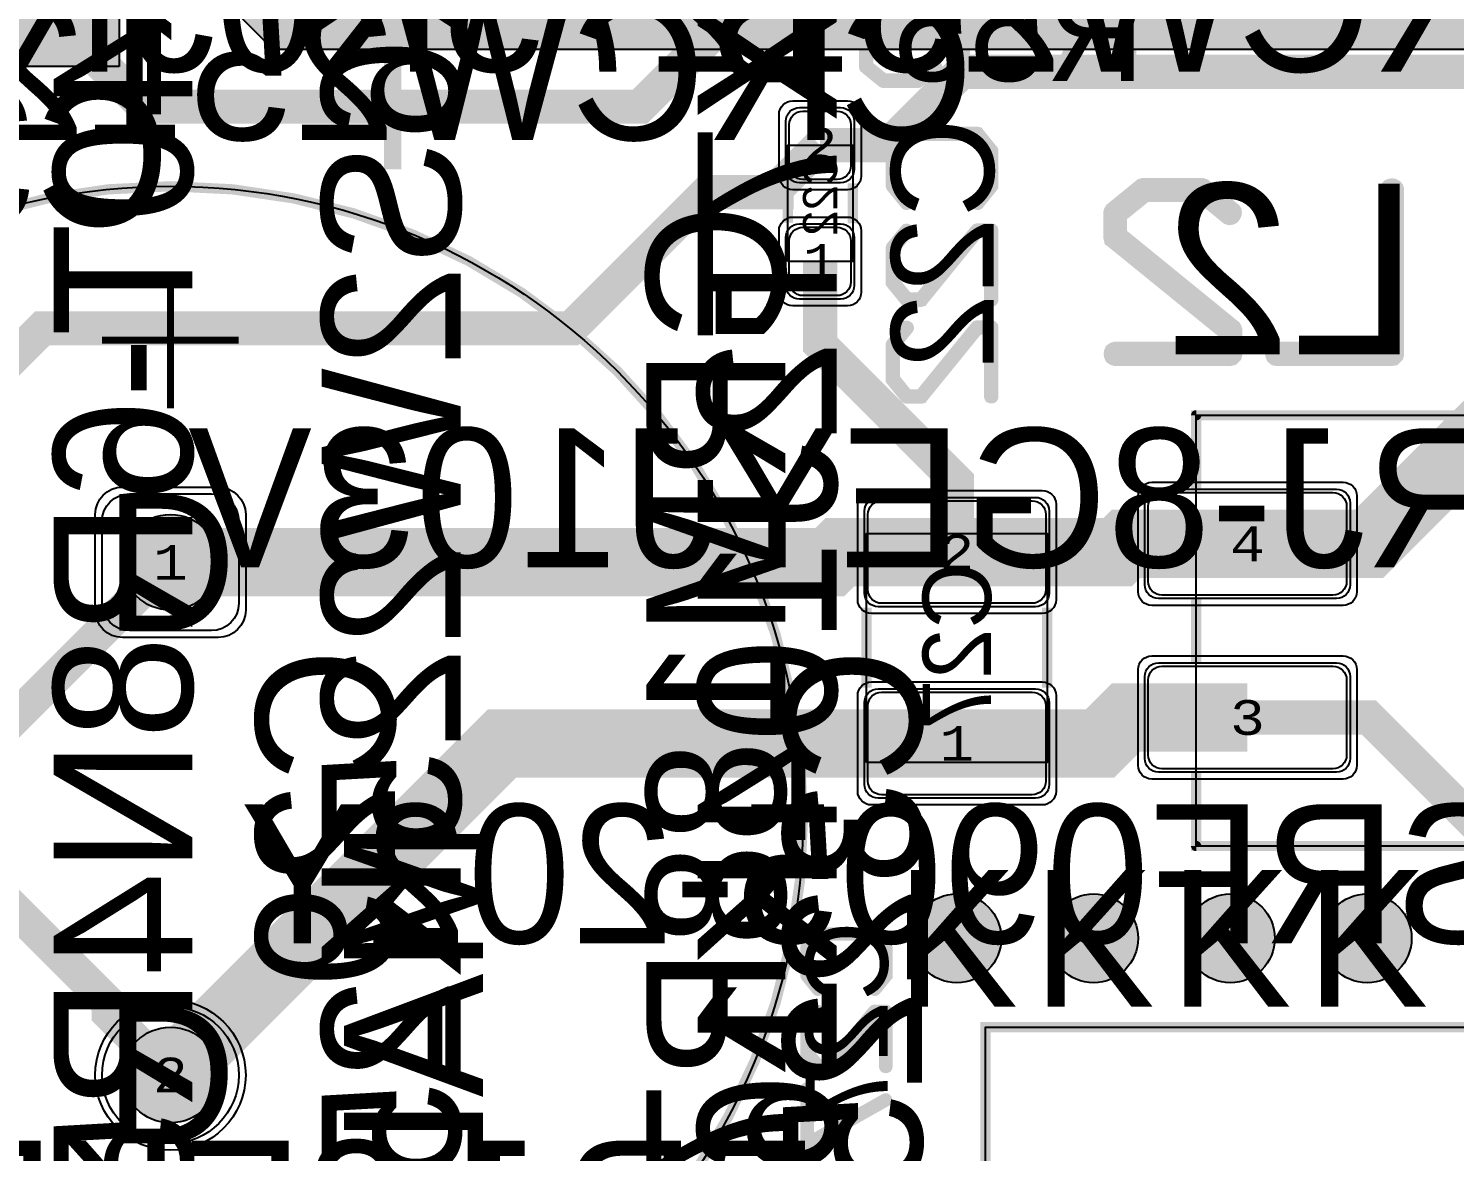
# Model space of a CAD drawing. Extents: x -2 to 260, y -54 to 137.
# Drawn here: x 213.67 to 234.53, y 52.88 to 69.31 of the extents above; entities that cross this region are included whole.
import ezdxf
from ezdxf.enums import TextEntityAlignment as Align

# ---------------------------------------------------------------- set-up
doc = ezdxf.new("R2010")
doc.units = 0
doc.header["$MEASUREMENT"] = 0
for name, color, linetype in [('ASSEMBLY_OUTLINES_BTM', 191, 'CONTINUOUS'), ('ASSEMBLY_PART_NUMBERS_BTM', 191, 'CONTINUOUS'), ('ASSEMBLY_REF_DES_BTM', 191, 'CONTINUOUS'), ('DRILL_DRAWING', 21, 'CONTINUOUS'), ('GENERATED_SILKSCREEN_BTM', 255, 'CONTINUOUS'), ('MOUNTING_HOLES_LAYER_BOT17', 42, 'CONTINUOUS'), ('MOUNTING_HOLES_LAYER_TOP', 42, 'CONTINUOUS'), ('PART_HOLES_LAYER_BOTTOM', 30, 'CONTINUOUS'), ('PART_HOLES_LAYER_TOP', 30, 'CONTINUOUS'), ('PART_PADS_LAYER_BOTTOM', 230, 'CONTINUOUS'), ('PART_PADS_LAYER_TOP', 150, 'CONTINUOUS'), ('PART_PADS_SMD_BTM', 230, 'CONTINUOUS'), ('PIN_NUMBERS_BTM', 8, 'CONTINUOUS'), ('PIN_NUMBERS_TOP', 8, 'CONTINUOUS'), ('PLACEMENT_OUTLINES_BTM', 222, 'CONTINUOUS'), ('PLANE_DATA_LAYER_BOTTOM', 230, 'CONTINUOUS'), ('PLANE_DATA_LAYER_TOP', 150, 'CONTINUOUS'), ('PLANE_SHAPES_LAYER_BOTTOM', 230, 'CONTINUOUS'), ('PLANE_SHAPES_LAYER_TOP', 150, 'CONTINUOUS'), ('SILKSCREEN_OUTLINES_BTM', 211, 'CONTINUOUS'), ('SILKSCREEN_REF_DES_BTM', 211, 'CONTINUOUS'), ('SOLDERMASK_PADS_BTM', 102, 'CONTINUOUS'), ('SOLDERMASK_PADS_TOP', 102, 'CONTINUOUS'), ('SOLDERPASTE_PADS_BTM', 254, 'CONTINUOUS'), ('TRACES_LAYER_BOTTOM', 230, 'CONTINUOUS'), ('TRACES_LAYER_TOP', 150, 'CONTINUOUS')]:
    doc.layers.add(name, color=color, linetype=linetype)
doc.styles.add('COURIER_NEW', font='COUR.TTF')
doc.styles.add('VERIBEST_GERBER_0', font='txt')

msp = doc.modelspace()

# ---------------------------------------------------------------- hatches: boundary and pattern name
at = {"layer": 'MOUNTING_HOLES_LAYER_BOT17'}
h = msp.add_hatch(color=256, dxfattribs=at)
edge = h.paths.add_edge_path()
edge.add_arc((227.25, 56), 0.65, 0, 360)
h = msp.add_hatch(color=256, dxfattribs=at)
edge = h.paths.add_edge_path()
edge.add_arc((229.25, 56), 0.65, 0, 360)
h = msp.add_hatch(color=256, dxfattribs=at)
edge = h.paths.add_edge_path()
edge.add_arc((231.25, 56), 0.65, 0, 360)
h = msp.add_hatch(color=256, dxfattribs=at)
edge = h.paths.add_edge_path()
edge.add_arc((233.25, 56), 0.65, 0, 360)
at = {"layer": 'MOUNTING_HOLES_LAYER_TOP'}
h = msp.add_hatch(color=256, dxfattribs=at)
edge = h.paths.add_edge_path()
edge.add_arc((227.25, 56), 0.65, 0, 360)
h = msp.add_hatch(color=256, dxfattribs=at)
edge = h.paths.add_edge_path()
edge.add_arc((229.25, 56), 0.65, 0, 360)
h = msp.add_hatch(color=256, dxfattribs=at)
edge = h.paths.add_edge_path()
edge.add_arc((231.25, 56), 0.65, 0, 360)
h = msp.add_hatch(color=256, dxfattribs=at)
edge = h.paths.add_edge_path()
edge.add_arc((233.25, 56), 0.65, 0, 360)
at = {"layer": 'PART_HOLES_LAYER_BOTTOM'}
h = msp.add_hatch(color=256, dxfattribs=at)
edge = h.paths.add_edge_path()
edge.add_arc((215.75, 61.5), 0.7, 0, 360)
h = msp.add_hatch(color=256, dxfattribs=at)
edge = h.paths.add_edge_path()
edge.add_arc((215.75, 54), 0.7, 0, 360)
at = {"layer": 'PART_HOLES_LAYER_TOP'}
h = msp.add_hatch(color=256, dxfattribs=at)
edge = h.paths.add_edge_path()
edge.add_arc((215.75, 61.5), 0.7, 0, 360)
h = msp.add_hatch(color=256, dxfattribs=at)
edge = h.paths.add_edge_path()
edge.add_arc((215.75, 54), 0.7, 0, 360)
at = {"layer": 'PLANE_DATA_LAYER_BOTTOM'}
h = msp.add_hatch(color=256, dxfattribs=at)
h.paths.add_polyline_path([(215, 72.9262, -0.414213562), (214.9238, 72.85), (213.75, 72.85, 0.414213562), (213.05, 72.15), (213.05, 69.85, 0.414213562), (213.75, 69.15), (214.9238, 69.15, -0.414213562), (215, 69.0738), (215, 68.8262, -0.414213562), (214.9238, 68.75), (199.5762, 68.75, -0.414213562), (199.5, 68.8262), (199.5, 76.749996), (199.499997, 76.750001), (197.750002, 78.499998, 0.207684346), (197.749996, 78.5), (192.000004, 78.5, 0.207684346), (191.999998, 78.499998), (190.250002, 76.750002), (190.25, 76.749996), (190.25, 69.8262, -0.414213562), (190.1738, 69.75), (171.4262, 69.75, -0.414213562), (171.35, 69.8262), (171.35, 71, 0.414213562), (170.65, 71.7), (168.35, 71.7, 0.414213562), (167.65, 71), (167.65, 69.8262, -0.414213562), (167.5738, 69.75), (162.1762, 69.75, -0.414213562), (162.1, 69.8262), (162.1, 71, 0.414213562), (161.4, 71.7), (159.1, 71.7, 0.414213562), (158.4, 71), (158.4, 69.8262, -0.414213562), (158.3238, 69.75), (133.9262, 69.75, -0.414213562), (133.85, 69.8262), (133.85, 70.75, 0.414213562), (133.15, 71.45), (130.85, 71.45, 0.414213562), (130.15, 70.75), (130.15, 69.8262, -0.414213562), (130.0738, 69.75), (123.4262, 69.75, -0.414213562), (123.35, 69.8262), (123.35, 70.75, 0.414213562), (122.65, 71.45), (120.35, 71.45, 0.414213562), (119.65, 70.75), (119.65, 69.549999, 0.035735183), (119.657133, 69.450323, -0.035737133), (119.65791, 69.439472), (119.65791, 69.439471, -0.198909956), (119.635592, 69.38559), (98.750002, 48.500002), (98.75, 48.499996), (98.750002, 29.281565), (98.750002, 29.281564, -0.198909956), (98.727684, 29.227683), (93.000002, 23.500002), (93, 23.499996), (93, 12.5762, -0.414213562), (92.9238, 12.5), (89.5762, 12.5, -0.414213562), (89.5, 12.5762), (89.5, 23.499996), (89.499997, 23.500001), (83.77232, 29.227678, -0.198909956), (83.750002, 29.281559), (83.750002, 29.28156), (83.75, 46.499996), (83.749997, 46.500001), (60.500002, 69.749998, 0.207684346), (60.499996, 69.75), (57.4262, 69.75, -0.414213562), (57.35, 69.8262), (57.35, 70.75, 0.414213562), (56.65, 71.45), (54.35, 71.45, 0.414213562), (53.65, 70.75), (53.65, 69.826201, -0.414213562), (53.5738, 69.750001), (48.4262, 69.750001, -0.414213562), (48.35, 69.826201), (48.35, 70.75, 0.414213562), (47.65, 71.45), (45.35, 71.45, 0.414213562), (44.65, 70.75), (44.65, 69.826202, -0.414213562), (44.5738, 69.750002), (43.53156, 69.750002, -0.198913366), (43.477678, 69.77232), (43.02232, 70.227678, -0.198909956), (43.000002, 70.281559), (43.000002, 91.218441, -0.198909956), (43.02232, 91.272322), (43.727678, 91.97768, -0.198913366), (43.78156, 91.999998), (44.3238, 91.999998, -0.414213562), (44.4, 91.923798), (44.4, 90.75, 0.414213562), (45.1, 90.05), (47.4, 90.05, 0.414213562), (48.1, 90.75), (48.1, 91.923798, -0.414213562), (48.1762, 91.999998), (53.5738, 91.999998, -0.414213562), (53.65, 91.923798), (53.65, 90.75, 0.414213562), (54.35, 90.05), (56.65, 90.05, 0.414213562), (57.35, 90.75), (57.35, 91.923798, -0.414213562), (57.4262, 91.999998), (64.797837, 91.999998), (81, 91.999999), (81.5738, 91.999999, -0.414213562), (81.65, 91.923799), (81.65, 91, 0.414213562), (82.35, 90.3), (84.65, 90.3, 0.414213562), (85.35, 91), (85.35, 91.923799, -0.414213562), (85.4262, 91.999999), (92.0738, 91.999999, -0.414213562), (92.15, 91.923799), (92.15, 91, 0.414213562), (92.85, 90.3), (95.15, 90.3, 0.414213562), (95.85, 91), (95.85, 91.923799, -0.414213562), (95.9262, 91.999999), (119.5738, 91.999999, -0.414213562), (119.65, 91.923799), (119.65, 91, 0.414213562), (120.35, 90.3), (122.65, 90.3, 0.414213562), (123.35, 91), (123.35, 91.923799, -0.414213562), (123.4262, 91.999999), (130.0738, 91.999999, -0.414213562), (130.15, 91.923799), (130.15, 91, 0.414213562), (130.85, 90.3), (133.15, 90.3, 0.414213562), (133.85, 91), (133.85, 91.923799, -0.414213562), (133.9262, 91.999999), (140.797837, 91.999999), (158.3238, 92, -0.414213562), (158.4, 91.9238), (158.4, 91, 0.414213562), (159.1, 90.3), (161.4, 90.3, 0.414213562), (162.1, 91), (162.1, 91.9238, -0.414213562), (162.1762, 92), (167.8238, 92, -0.414213562), (167.9, 91.9238), (167.9, 91, 0.414213562), (168.6, 90.3), (170.9, 90.3, 0.414213562), (171.6, 91), (171.6, 91.9238, -0.414213562), (171.6762, 92), (190.249996, 92, 0.207684346), (190.250002, 92.000002), (193.227679, 94.977682, -0.198913366), (193.281561, 95), (198.71844, 94.999998, -0.198913366), (198.772322, 94.97768), (201.22768, 92.522322, -0.198909956), (201.249998, 92.468441), (201.249998, 92.46844), (201.25, 87.000004), (201.250003, 86.999999), (209, 79.25), (209.749998, 78.500002, 0.207684346), (209.750004, 78.5), (214.21844, 78.499998, -0.198913366), (214.272322, 78.47768), (214.977682, 77.77232, -0.198909956), (215, 77.718439)], flags=0)
h.paths.add_polyline_path([(64.797837, 81, -1), (75.202163, 81, -1)], flags=0)
h.paths.add_polyline_path([(89.98, 14.19, -1), (92.68, 14.19, -1)], flags=0)
h.paths.add_polyline_path([(89.98, 18, -1), (92.68, 18, -1)], flags=0)
h.paths.add_polyline_path([(89.98, 21.81, -1), (92.68, 21.81, -1)], flags=0)
h.paths.add_polyline_path([(96.999998, 65.249998), (97, 65.250004), (97, 68.249996), (96.999997, 68.250001), (95.622318, 69.62768, -0.198909956), (95.6, 69.681561), (95.6, 70.75, 0.414213562), (94.9, 71.45), (92.6, 71.45, 0.414213562), (91.9, 70.75), (91.9, 69.8262, -0.414213562), (91.8238, 69.75), (86.1762, 69.75, -0.414213562), (86.1, 69.8262), (86.1, 70.75, 0.414213562), (85.4, 71.45), (83.1, 71.45, 0.414213562), (82.4, 70.75), (82.4, 69.8262, -0.414213562), (82.3238, 69.75), (81.000008, 69.75, 0.414213562), (81, 69.749992), (81, 69.250008, 0.414213562), (81.000008, 69.25), (82.316036, 69.249998, -0.414213562), (82.392236, 69.173798), (82.392236, 69.173797, -0.198909956), (82.369918, 69.119916), (81.000002, 67.750002), (81, 67.749996), (81, 65.250004), (81.000003, 65.249999), (82.499998, 63.750002, 0.207684346), (82.500004, 63.75), (85.4238, 63.75, -0.414213562), (85.5, 63.6738), (85.5, 53.500008, 0.414213562), (85.500008, 53.5), (92.749992, 53.5, 0.414213562), (92.75, 53.500008), (92.75, 63.6738, -0.414213562), (92.8262, 63.75), (95.499996, 63.75, 0.207684346), (95.500002, 63.750002)], flags=0)
h.paths.add_polyline_path([(102.797837, 81, -1), (113.202163, 81, -1)], flags=0)
h.paths.add_polyline_path([(140.797837, 81, -1), (151.202163, 81, -1)], flags=0)
h.paths.add_polyline_path([(173.797837, 81, -1), (184.202163, 81, -1)], flags=0)
h.paths.add_polyline_path([(209, 71, -1), (212.5, 71, -1)], flags=0)
h.paths.add_polyline_path([(213.1, 73.15, 0.414213562), (213.8, 73.85), (213.8, 75.15, 0.414213562), (213.1, 75.85), (209.9, 75.85, 0.414213562), (209.2, 75.15), (209.2, 73.85, 0.414213562), (209.9, 73.15)], flags=0)
at = {"layer": 'PLANE_DATA_LAYER_TOP'}
h = msp.add_hatch(color=256, dxfattribs=at)
h.paths.add_polyline_path([(256.75, 69.0762, -0.414213562), (256.6738, 69), (217.28156, 69.000002, -0.198913366), (217.227678, 69.02232), (212.250002, 73.999998, 0.207684346), (212.249996, 74), (207.000004, 74, 0.207684346), (206.999998, 73.999998), (203.022321, 70.022318, -0.198913366), (202.968439, 70), (194.250004, 70, 0.207684346), (194.249998, 69.999998), (191.000002, 66.750002), (191, 66.749996), (190.999998, 50.03156), (190.999998, 50.031559, -0.198909956), (190.97768, 49.977678), (189.272322, 48.27232, -0.198913366), (189.21844, 48.250002), (151.316201, 48.25, -0.396375402), (151.240144, 48.321533, 0.969816636), (140.75, 48), (140.75, 47.999999, 0.169411863), (141.889093, 44.734583, -0.169411131), (141.905626, 44.687188), (141.905626, 44.687187, -0.198909956), (141.883308, 44.633306), (141.272322, 44.02232, -0.198913366), (141.21844, 44.000002), (111.601695, 44, -0.683758196), (111.550167, 44.132336, 0.210053478), (113.25, 47.999999), (113.25, 48, 1.564143144), (104.59963, 44.000002), (104.599633, 44, -0.307107077), (104.647644, 43.929206), (104.647644, 43.929205, -0.198909956), (104.625326, 43.875324), (98.000002, 37.250002), (98, 37.249996), (98, 12.5762, -0.414213562), (97.9238, 12.5), (94.8262, 12.5, -0.414213562), (94.75, 12.5762), (94.75, 30.249996), (94.749997, 30.250001), (85.000002, 39.999998, 0.207684346), (84.999996, 40), (40.825655, 40, -0.410029908), (40.749463, 40.07511, 0.545155528), (33.263933, 44.75, 0.208175495), (30.499999, 41.600779, 0.074019), (30.250537, 40.07511, -0.410029908), (30.174345, 40), (27.53156, 40.000002, -0.198913366), (27.477678, 40.02232), (22.77232, 44.727678, -0.198909956), (22.750002, 44.781559), (22.750002, 100.46844, -0.198909956), (22.77232, 100.522321), (29.477679, 107.227682, -0.198913366), (29.531561, 107.25), (31.75, 107.25), (46.25, 107.249998), (50.8488, 107.249998, -0.414213562), (50.925, 107.173798), (50.925, 107.170941, -0.393991976), (50.854094, 107.094925, 28.750872735), (51.145906, 107.094925, -0.393991976), (51.075, 107.170941), (51.075, 107.173798, -0.414213562), (51.1512, 107.249998), (52.71844, 107.249998, -0.198913366), (52.772322, 107.22768), (59.499998, 100.500002, 0.207684346), (59.500004, 100.5), (80.499996, 100.5, 0.207684346), (80.500002, 100.500002), (84.5, 104.500001), (86.9, 106.900002), (87.477678, 107.47768, -0.198913366), (87.53156, 107.499998), (91.71844, 107.499998, -0.198913366), (91.772322, 107.47768), (95.06, 104.190001), (98.749998, 100.500002, 0.207684346), (98.750004, 100.5), (117.999996, 100.5, 0.207684346), (118.000002, 100.500002), (122.5, 105.000001), (124.9, 107.400002), (124.977678, 107.47768, -0.198913366), (125.03156, 107.499998), (129.71844, 107.499998, -0.198913366), (129.772322, 107.47768), (136.749998, 100.500002, 0.207684346), (136.750004, 100.5), (156.749996, 100.5, 0.207684346), (156.750002, 100.500002), (160.5, 104.250001), (160.75, 104.500001), (162.9, 106.650002), (163.727678, 107.47768, -0.198913366), (163.78156, 107.499998), (172.96844, 107.499998, -0.198913366), (173.022322, 107.47768), (173.75, 106.750002), (184.5, 96.000001), (193.5, 87), (193.749998, 86.750002, 0.207684346), (193.750004, 86.75), (209.999996, 86.75, 0.207684346), (210.000002, 86.750002), (211.999998, 88.749998), (212, 88.750004), (212.000002, 97.46844), (212.000002, 97.468441, -0.198909956), (212.02232, 97.522322), (212.477678, 97.97768, -0.198913366), (212.53156, 97.999998), (214.96844, 97.999998, -0.198913366), (215.022322, 97.97768), (215.47768, 97.522322, -0.198909956), (215.499998, 97.468441), (215.499998, 97.46844), (215.5, 88.750004), (215.500003, 88.749999), (217.499998, 86.750002, 0.207684346), (217.500004, 86.75), (231.999996, 86.75, 0.207684346), (232.000002, 86.750002), (244.977678, 99.72768, -0.198913366), (245.03156, 99.749998), (250.71844, 99.749998, -0.198913366), (250.772322, 99.72768), (251.22768, 99.272322, -0.198909956), (251.249998, 99.218441), (251.249998, 94.531559, -0.198909956), (251.22768, 94.477678), (250.772322, 94.02232, -0.198913366), (250.71844, 94.000002), (248.500004, 94, 0.207684346), (248.499998, 93.999998), (243.750002, 89.250002), (243.75, 89.249996), (243.75, 82.500004), (243.750003, 82.499999), (245.1, 81.150001), (247.499998, 78.750002, 0.207684346), (247.500004, 78.75), (256.6738, 78.75, -0.414213562), (256.75, 78.6738)], flags=0)
h.paths.add_polyline_path([(31.75, 81, -1), (42.25, 81, -1)], flags=0)
h.paths.add_polyline_path([(48.9, 57, -1), (53.1, 57, -1)], flags=0)
h.paths.add_polyline_path([(46.5, 95, -1), (55.5, 95, -1)], flags=0)
h.paths.add_polyline_path([(46.25, 67, -1), (55.75, 67, -1)], flags=0)
h.paths.add_polyline_path([(64.75, 81, -1), (75.25, 81, -1)], flags=0)
h.paths.add_polyline_path([(64.511376, 48, -1), (75.488624, 48, -1)], flags=0)
h.paths.add_polyline_path([(86.9, 57, -1), (91.1, 57, -1)], flags=0)
h.paths.add_polyline_path([(86.9, 105, -1), (91.1, 105, -1)], flags=0)
h.paths.add_polyline_path([(84.5, 67, -1), (93.5, 67, -1)], flags=0)
h.paths.add_polyline_path([(84.5, 95, -1), (93.5, 95, -1)], flags=0)
h.paths.add_polyline_path([(95.06, 14.19, -1), (97.76, 14.19, -1)], flags=0)
h.paths.add_polyline_path([(95.06, 18, -1), (97.76, 18, -1)], flags=0)
h.paths.add_polyline_path([(95.06, 21.81, -1), (97.76, 21.81, -1)], flags=0)
h.paths.add_polyline_path([(102.75, 81, -1), (113.25, 81, -1)], flags=0)
h.paths.add_polyline_path([(124.9, 57, -1), (129.1, 57, -1)], flags=0)
h.paths.add_polyline_path([(124.9, 105, -1), (129.1, 105, -1)], flags=0)
h.paths.add_polyline_path([(122.5, 67, -1), (131.5, 67, -1)], flags=0)
h.paths.add_polyline_path([(122.5, 95, -1), (131.5, 95, -1)], flags=0)
h.paths.add_polyline_path([(140.75, 81, -1), (151.25, 81, -1)], flags=0)
h.paths.add_polyline_path([(162.9, 57, -1), (167.1, 57, -1)], flags=0)
h.paths.add_polyline_path([(162.9, 105, -1), (167.1, 105, -1)], flags=0)
h.paths.add_polyline_path([(160.75, 95, -1), (169.25, 95, -1)], flags=0)
h.paths.add_polyline_path([(160.5, 67, -1), (169.5, 67, -1)], flags=0)
h.paths.add_polyline_path([(173.75, 81, -1), (184.25, 81, -1)], flags=0)
h.paths.add_polyline_path([(188.6, 48.8, 0.414213562), (189.5, 49.7), (189.5, 52.3, 0.414213562), (188.6, 53.2), (185.4, 53.2, 0.414213562), (184.5, 52.3), (184.5, 49.7, 0.414213562), (185.4, 48.8)], flags=0)
h.paths.add_polyline_path([(188.6, 56.3, 0.414213562), (189.5, 57.2), (189.5, 59.8, 0.414213562), (188.6, 60.7), (185.4, 60.7, 0.414213562), (184.5, 59.8), (184.5, 57.2, 0.414213562), (185.4, 56.3)], flags=0)
h.paths.add_polyline_path([(188.6, 63.55, 0.414213562), (189.5, 64.45), (189.5, 67.05, 0.414213562), (188.6, 67.95), (185.4, 67.95, 0.414213562), (184.5, 67.05), (184.5, 64.45, 0.414213562), (185.4, 63.55)], flags=0)
h.paths.add_polyline_path([(195.913742, 73.56043, 0.233034355), (196.5, 74.749999), (196.5, 74.75, 1), (193.5, 74.75), (193.5, 74.749999, 0.233034355), (194.086258, 73.56043, -0.492832038), (194.086258, 73.43957, 0.233034355), (193.5, 72.250001), (193.5, 72.25, 1), (196.5, 72.25), (196.5, 72.250001, 0.233034355), (195.913742, 73.43957, -0.492832038)], flags=0)
h.paths.add_polyline_path([(212.2, 90.25, -1), (215.2, 90.25, -1)], flags=0)
h.paths.add_polyline_path([(212.2, 95.75, -1), (215.2, 95.75, -1)], flags=0)
h.paths.add_polyline_path([(218.75, 71, -1), (222.25, 71, -1)], flags=0)
h.paths.add_polyline_path([(246.6, 97.575, -1), (250.4, 97.575, -1)], flags=0)
h.paths.add_polyline_path([(247.75, 76.95, -1), (250.75, 76.95, -1)], flags=0)
h.paths.add_polyline_path([(249.312143, 71.584474, 3.137153567), (249.312143, 72.915526, -0.516570245), (249.187857, 72.915526, 0.516575837), (247.312143, 72.915526, -0.516570245), (247.187857, 72.915526, 3.137153567), (247.187857, 71.584474, -0.516570245), (247.312143, 71.584474, 0.516575837), (249.187857, 71.584474, -0.516570245)], flags=0)
h.paths.add_polyline_path([(253.25, 76.95, -1), (256.25, 76.95, -1)], flags=0)
at = {"layer": 'PLANE_SHAPES_LAYER_BOTTOM'}
msp.add_hatch(color=256, dxfattribs=at).paths.add_polyline_path([(215, 68.75), (199.5, 68.75), (199.5, 78.5), (214.25, 78.5), (215, 77.75)], flags=0)
at = {"layer": 'PLANE_SHAPES_LAYER_TOP'}
msp.add_hatch(color=256, dxfattribs=at).paths.add_polyline_path([(256.75, 69), (217.25, 69), (215, 71.25), (215, 74), (256.75, 74)], flags=0)

# ---------------------------------------------------------------- linework, layer by layer
at = {"layer": 'ASSEMBLY_OUTLINES_BTM'}
for points in [[(224.78, 65.9), (224.78, 67.6), (225.73, 67.6), (225.73, 65.9)], [(230.75, 57.35), (230.75, 63.65), (240.25, 63.65), (240.25, 57.35)], [(225.93, 58.57), (225.93, 61.92), (228.57, 61.92), (228.57, 58.57)], [(227.67, 3.7), (227.67, 54.7), (236.97, 54.7), (236.97, 3.7)]]:
    msp.add_lwpolyline(points, close=True, dxfattribs=at)
at = {"layer": 'ASSEMBLY_OUTLINES_BTM', "const_width": 0.1}
for points in [[(215.75, 63.75), (215.75, 65.75)], [(214.75, 64.75), (216.75, 64.75)]]:
    msp.add_lwpolyline(points, dxfattribs=at)
at = {"layer": 'ASSEMBLY_OUTLINES_BTM'}
msp.add_circle((215.75, 57.75), 9.25, dxfattribs=at)
at = {"layer": 'GENERATED_SILKSCREEN_BTM'}
for points, const_width in [([(226.96475, 69.9845), (226.96475, 69.263), (226.96325, 69.2525), (226.95875, 69.245), (226.95275, 69.2405), (226.94225, 69.2375), (226.93625, 69.2345), (226.92875, 69.233), (226.92125, 69.2345), (226.91525, 69.239), (226.67075, 69.4385)], 0.15), ([(226.69775, 69.4925), (226.90175, 69.3275), (226.90175, 69.953)], 0.15), ([(228.38225, 69.9845), (228.38225, 69.263), (228.38075, 69.2525), (228.37625, 69.245), (228.37025, 69.2405), (228.35975, 69.2375), (228.35375, 69.2345), (228.34625, 69.233), (228.33875, 69.2345), (228.33275, 69.239), (228.08825, 69.4385)], 0.15), ([(228.11525, 69.4925), (228.31925, 69.3275), (228.31925, 69.953)], 0.15), ([(229.79975, 69.9845), (229.79975, 68.5445), (229.79675, 68.5325), (229.78925, 68.525), (229.78025, 68.5205), (229.76975, 68.519), (229.75775, 68.5205), (229.74725, 68.525), (229.73975, 68.5325), (229.73675, 68.5445), (229.73675, 69.2345), (229.03175, 69.2345), (228.78575, 68.5355), (228.77975, 68.525), (228.76925, 68.519), (228.75875, 68.5175), (228.74825, 68.5205), (228.73925, 68.525), (228.73175, 68.5325), (228.72875, 68.543), (228.73025, 68.555), (228.97625, 69.254), (228.73625, 69.4445)], 0.15), ([(229.73675, 69.953), (229.01975, 69.953), (228.78575, 69.764), (228.78575, 69.485), (229.01975, 69.2945), (229.73675, 69.2945), (229.73675, 69.953)], 0.15), ([(226.18625, 69.4385), (225.95225, 69.248), (225.95225, 68.765), (226.18625, 68.5775), (226.67075, 68.5775), (226.91525, 68.7755), (226.92575, 68.78), (226.93475, 68.78), (226.94525, 68.774), (226.95275, 68.7665), (226.95875, 68.756), (226.96175, 68.7455), (226.96025, 68.7395), (226.95875, 68.735), (226.95575, 68.7305), (226.95125, 68.7275), (226.69775, 68.5205), (226.69325, 68.5175), (226.68725, 68.5175), (226.68125, 68.5145), (226.17575, 68.5145), (226.17275, 68.5145), (226.16975, 68.516), (226.16825, 68.516), (226.16525, 68.5175), (226.16225, 68.5175), (226.15625, 68.5205), (225.90275, 68.7275), (225.89825, 68.732), (225.89675, 68.735), (225.89375, 68.744), (225.89225, 68.75), (225.89225, 69.263), (225.89375, 69.269), (225.89675, 69.278), (225.89675, 69.281), (225.89975, 69.2825), (225.90125, 69.2855), (225.90275, 69.2885), (226.15625, 69.4925)], 0.15), ([(227.60375, 69.4385), (227.36975, 69.248), (227.36975, 68.765), (227.60375, 68.5775), (228.08825, 68.5775), (228.33275, 68.7755), (228.34325, 68.78), (228.35225, 68.78), (228.36275, 68.774), (228.37025, 68.7665), (228.37625, 68.756), (228.37925, 68.7455), (228.37775, 68.7395), (228.37625, 68.735), (228.37325, 68.7305), (228.36875, 68.7275), (228.11525, 68.5205), (228.11075, 68.5175), (228.10475, 68.5175), (228.09875, 68.5145), (227.59325, 68.5145), (227.59025, 68.5145), (227.58725, 68.516), (227.58575, 68.516), (227.58275, 68.5175), (227.57975, 68.5175), (227.57375, 68.5205), (227.32025, 68.7275), (227.31575, 68.732), (227.31425, 68.735), (227.31125, 68.744), (227.30975, 68.75), (227.30975, 69.263), (227.31125, 69.269), (227.31425, 69.278), (227.31425, 69.281), (227.31725, 69.2825), (227.31875, 69.2855), (227.32025, 69.2885), (227.57375, 69.4925)], 0.15), ([(219, 67.25), (219, 69.25)], 0.25), ([(218, 68.25), (220, 68.25)], 0.25), ([(227.778, 67.53125), (227.5725, 67.78325), (227.568, 67.79075), (227.562, 67.79225), (227.556, 67.79525), (227.5485, 67.79675), (226.5195, 67.79675), (226.512, 67.79525), (226.506, 67.79225), (226.503, 67.78925), (226.5, 67.78775), (226.4955, 67.78325), (226.29, 67.53125), (226.2885, 67.52675), (226.287, 67.52225), (226.2855, 67.52075), (226.284, 67.51475), (226.284, 67.00925), (226.2855, 67.00175), (226.287, 66.99875), (226.2885, 66.99425), (226.29, 66.98975), (226.4955, 66.73625), (226.503, 66.73025), (226.515, 66.72725), (226.5225, 66.72875), (226.5315, 66.73175), (226.5375, 66.73625), (226.5435, 66.74375), (226.548, 66.75125), (226.5495, 66.75875), (226.5495, 66.76625), (226.545, 66.77225), (226.3455, 67.01975), (226.3455, 67.50425), (226.5345, 67.73525), (227.5335, 67.73525), (227.7225, 67.50425), (227.7225, 67.01975), (227.523, 66.77225), (227.52, 66.76625), (227.5185, 66.75875), (227.52, 66.75125), (227.5245, 66.74375), (227.5305, 66.73625), (227.538, 66.73175), (227.5455, 66.72875), (227.556, 66.72725), (227.565, 66.73025), (227.5725, 66.73625), (227.778, 66.98975), (227.781, 66.99575), (227.7825, 66.99725), (227.7825, 67.00175), (227.784, 67.00325), (227.784, 67.00475), (227.784, 67.00925), (227.784, 67.51475), (227.7825, 67.52075), (227.781, 67.52675), (227.778, 67.53125)], 0.15), ([(229.9525, 66.9875), (229.5325, 66.645), (229.525, 66.6325), (229.5225, 66.6225), (229.5175, 66.615), (229.515, 66.605), (229.515, 66.2625), (229.5175, 66.2525), (229.5225, 66.2375), (229.525, 66.225), (229.5325, 66.22), (231.1975, 64.8675), (231.1975, 64.6), (229.565, 64.6), (229.5475, 64.595), (229.5325, 64.585), (229.525, 64.5675), (229.5225, 64.5475), (229.525, 64.53), (229.5325, 64.5125), (229.5475, 64.5025), (229.565, 64.4975), (231.25, 64.4975), (231.27, 64.5025), (231.2825, 64.515), (231.295, 64.5275), (231.3, 64.5475), (231.3, 64.89), (231.2975, 64.8975), (231.2925, 64.915), (231.2875, 64.9225), (231.285, 64.9275), (231.2775, 64.9325), (229.615, 66.2875), (229.615, 66.58), (230.005, 66.895), (230.8125, 66.895), (231.22, 66.5625), (231.2375, 66.5575), (231.255, 66.56), (231.27, 66.5675), (231.2825, 66.5825), (231.29, 66.5975), (231.2925, 66.615), (231.29, 66.6325), (231.285, 66.64), (231.2775, 66.645), (230.8575, 66.9875), (230.8475, 66.99), (230.8425, 66.9925), (230.8375, 66.995), (230.8275, 66.9975), (229.985, 66.9975), (229.975, 66.995), (229.97, 66.9925), (229.9625, 66.99), (229.9525, 66.9875)], 0.25), ([(233.665, 64.5475), (233.66, 64.5275), (233.6475, 64.515), (233.6325, 64.5), (233.615, 64.4975), (231.9275, 64.4975), (231.91, 64.5), (231.895, 64.5125), (231.8875, 64.53), (231.885, 64.5475), (231.8875, 64.5675), (231.895, 64.585), (231.91, 64.595), (231.9275, 64.6), (233.56, 64.6), (233.56, 66.9475), (233.565, 66.965), (233.5775, 66.98), (233.595, 66.9875), (233.615, 66.99), (233.6325, 66.9875), (233.6475, 66.98), (233.66, 66.965), (233.665, 66.9475), (233.665, 64.5475)], 0.25), ([(226.29, 65.57375), (226.4955, 65.32175), (226.503, 65.31725), (226.509, 65.31575), (226.5135, 65.31275), (226.5195, 65.31125), (226.725, 65.31125), (226.7295, 65.31275), (226.74, 65.31575), (226.7475, 65.31725), (226.7505, 65.32175), (227.562, 66.32075), (227.7225, 66.32075), (227.7225, 65.34125), (227.7255, 65.33075), (227.7315, 65.32175), (227.742, 65.31725), (227.754, 65.31575), (227.7645, 65.31725), (227.775, 65.32175), (227.781, 65.33075), (227.784, 65.34125), (227.784, 66.35225), (227.781, 66.36425), (227.7735, 66.37175), (227.766, 66.37925), (227.754, 66.38225), (227.5485, 66.38225), (227.544, 66.38075), (227.5335, 66.37775), (227.529, 66.37475), (227.526, 66.37175), (227.523, 66.36875), (226.71, 65.37125), (226.5345, 65.37125), (226.3455, 65.60525), (226.3455, 66.08975), (226.545, 66.33425), (226.548, 66.34475), (226.5465, 66.35375), (226.542, 66.36425), (226.533, 66.37025), (226.524, 66.37625), (226.5135, 66.37775), (226.503, 66.37625), (226.4955, 66.36875), (226.29, 66.11675), (226.2885, 66.11075), (226.287, 66.10625), (226.2855, 66.10475), (226.284, 66.09875), (226.284, 65.59325), (226.2855, 65.58725), (226.2855, 65.58575), (226.287, 65.58425), (226.2885, 65.57975), (226.29, 65.57375)], 0.15), ([(226.29, 64.15625), (226.4955, 63.90425), (226.503, 63.89975), (226.509, 63.89825), (226.5135, 63.89525), (226.5195, 63.89375), (226.725, 63.89375), (226.7295, 63.89525), (226.74, 63.89825), (226.7475, 63.89975), (226.7505, 63.90425), (227.562, 64.90325), (227.7225, 64.90325), (227.7225, 63.92375), (227.7255, 63.91325), (227.7315, 63.90425), (227.742, 63.89975), (227.754, 63.89825), (227.7645, 63.89975), (227.775, 63.90425), (227.781, 63.91325), (227.784, 63.92375), (227.784, 64.93475), (227.781, 64.94675), (227.7735, 64.95425), (227.766, 64.96175), (227.754, 64.96475), (227.5485, 64.96475), (227.544, 64.96325), (227.5335, 64.96025), (227.529, 64.95725), (227.526, 64.95425), (227.523, 64.95125), (226.71, 63.95375), (226.5345, 63.95375), (226.3455, 64.18775), (226.3455, 64.67225), (226.545, 64.91675), (226.548, 64.92725), (226.5465, 64.93625), (226.542, 64.94675), (226.533, 64.95275), (226.524, 64.95875), (226.5135, 64.96025), (226.503, 64.95875), (226.4955, 64.95125), (226.29, 64.69925), (226.2885, 64.69325), (226.287, 64.68875), (226.2855, 64.68725), (226.284, 64.68125), (226.284, 64.17575), (226.2855, 64.16975), (226.2855, 64.16825), (226.287, 64.16675), (226.2885, 64.16225), (226.29, 64.15625)], 0.15), ([(226.2304, 55.875), (226.066, 56.0766), (226.0624, 56.0826), (226.0576, 56.0838), (226.0528, 56.0862), (226.0468, 56.0874), (225.2236, 56.0874), (225.2176, 56.0862), (225.2128, 56.0838), (225.2104, 56.0814), (225.208, 56.0802), (225.2044, 56.0766), (225.04, 55.875), (225.0388, 55.8714), (225.0376, 55.8678), (225.0364, 55.8666), (225.0352, 55.8618), (225.0352, 55.4574), (225.0364, 55.4514), (225.0376, 55.449), (225.0388, 55.4454), (225.04, 55.4418), (225.2044, 55.239), (225.2104, 55.2342), (225.22, 55.2318), (225.226, 55.233), (225.2332, 55.2354), (225.238, 55.239), (225.2428, 55.245), (225.2464, 55.251), (225.2476, 55.257), (225.2476, 55.263), (225.244, 55.2678), (225.0844, 55.4658), (225.0844, 55.8534), (225.2356, 56.0382), (226.0348, 56.0382), (226.186, 55.8534), (226.186, 55.4658), (226.0264, 55.2678), (226.024, 55.263), (226.0228, 55.257), (226.024, 55.251), (226.0276, 55.245), (226.0324, 55.239), (226.0384, 55.2354), (226.0444, 55.233), (226.0528, 55.2318), (226.06, 55.2342), (226.066, 55.239), (226.2304, 55.4418), (226.2328, 55.4466), (226.234, 55.4478), (226.234, 55.4514), (226.2352, 55.4526), (226.2352, 55.4538), (226.2352, 55.4574), (226.2352, 55.8618), (226.234, 55.8666), (226.2328, 55.8714), (226.2304, 55.875)], 0.15), ([(225.04, 54.309), (225.2044, 54.1074), (225.2104, 54.1038), (225.2152, 54.1026), (225.2188, 54.1002), (225.2236, 54.099), (225.388, 54.099), (225.3916, 54.1002), (225.4, 54.1026), (225.406, 54.1038), (225.4084, 54.1074), (226.0576, 54.9066), (226.186, 54.9066), (226.186, 54.123), (226.1884, 54.1146), (226.1932, 54.1074), (226.2016, 54.1038), (226.2112, 54.1026), (226.2196, 54.1038), (226.228, 54.1074), (226.2328, 54.1146), (226.2352, 54.123), (226.2352, 54.9318), (226.2328, 54.9414), (226.2268, 54.9474), (226.2208, 54.9534), (226.2112, 54.9558), (226.0468, 54.9558), (226.0432, 54.9546), (226.0348, 54.9522), (226.0312, 54.9498), (226.0288, 54.9474), (226.0264, 54.945), (225.376, 54.147), (225.2356, 54.147), (225.0844, 54.3342), (225.0844, 54.7218), (225.244, 54.9174), (225.2464, 54.9258), (225.2452, 54.933), (225.2416, 54.9414), (225.2344, 54.9462), (225.2272, 54.951), (225.2188, 54.9522), (225.2104, 54.951), (225.2044, 54.945), (225.04, 54.7434), (225.0388, 54.7386), (225.0376, 54.735), (225.0364, 54.7338), (225.0352, 54.729), (225.0352, 54.3246), (225.0364, 54.3198), (225.0364, 54.3186), (225.0376, 54.3174), (225.0388, 54.3138), (225.04, 54.309)], 0.15), ([(226.1992, 53.6562), (226.2076, 53.6586), (226.216, 53.6574), (226.2232, 53.6514), (226.228, 53.6454), (226.2304, 53.637), (226.2316, 53.6286), (226.228, 53.6214), (226.222, 53.6154), (225.0712, 52.9686), (225.0652, 52.9662), (225.0604, 52.9662), (225.0556, 52.9662), (225.0508, 52.9686), (225.0436, 52.9722), (225.0388, 52.977), (225.0364, 52.983), (225.0352, 52.989), (225.0352, 53.799), (225.0376, 53.8074), (225.0436, 53.8134), (225.0508, 53.8182), (225.0604, 53.8194), (225.0688, 53.8182), (225.0772, 53.8134), (225.0832, 53.8074), (225.0844, 53.799), (225.0844, 53.0298), (226.1992, 53.6562)], 0.15)]:
    msp.add_lwpolyline(points, dxfattribs=dict(at, const_width=const_width))
at = {"layer": 'GENERATED_SILKSCREEN_BTM', "const_width": 0.15}
msp.add_lwpolyline([(206.5, 57.75, -1), (225, 57.75, -1)], format="xyb", close=True, dxfattribs=at)
msp.add_lwpolyline([(206.5, 57.75, -1), (225, 57.75, -1)], format="xyb", close=True, dxfattribs=at)
for points in [[(224.780005, 66.466164, 0.000011642), (224.779995, 66.466156), (224.779995, 67.033844, 0.000011642), (224.780005, 67.033836), (224.780005, 66.466164)], [(225.730005, 66.457902, 0.000012231), (225.729995, 66.457911), (225.729995, 67.042089, 0.000012231), (225.730005, 67.042098), (225.730005, 66.457902)], [(240.250005, 62.645), (240.249995, 62.645), (240.249995, 63.649995), (230.750005, 63.649995), (230.750005, 62.645), (230.749995, 62.645), (230.749995, 63.65, -0.414213562), (230.75, 63.650005), (240.25, 63.650005, -0.414213562), (240.250005, 63.65), (240.250005, 62.645)], [(225.930005, 59.666164, 0.000011642), (225.929995, 59.666156), (225.929995, 60.833844, 0.000011642), (225.930005, 60.833836), (225.930005, 59.666164)], [(228.570005, 59.666156, 0.000011642), (228.569995, 59.666164), (228.569995, 60.833836, 0.000011642), (228.570005, 60.833844), (228.570005, 59.666156)], [(240.250005, 57.35, -0.414213562), (240.25, 57.349995), (230.75, 57.349995, -0.414213562), (230.749995, 57.35), (230.749995, 58.355), (230.750005, 58.355), (230.750005, 57.350005), (240.249995, 57.350005), (240.249995, 58.355), (240.250005, 58.355), (240.250005, 57.35)]]:
    msp.add_lwpolyline(points, format="xyb", dxfattribs=at)
for points in [[(230.749995, 60.105), (230.749995, 60.895), (230.750005, 60.895), (230.750005, 60.105)], [(227.67, 3.7), (227.67, 54.7), (236.97, 54.7), (236.97, 3.7)]]:
    msp.add_lwpolyline(points, close=True, dxfattribs=at)
at = {"layer": 'MOUNTING_HOLES_LAYER_BOT17'}
for centre in [(227.25, 56), (229.25, 56), (231.25, 56), (233.25, 56)]:
    msp.add_circle(centre, 0.65, dxfattribs=at)
at = {"layer": 'MOUNTING_HOLES_LAYER_TOP'}
for centre in [(227.25, 56), (229.25, 56), (231.25, 56), (233.25, 56)]:
    msp.add_circle(centre, 0.65, dxfattribs=at)
at = {"layer": 'PART_HOLES_LAYER_BOTTOM'}
for centre in [(215.75, 61.5), (215.75, 54)]:
    msp.add_circle(centre, 0.7, dxfattribs=at)
at = {"layer": 'PART_HOLES_LAYER_TOP'}
for centre in [(215.75, 61.5), (215.75, 54)]:
    msp.add_circle(centre, 0.7, dxfattribs=at)
at = {"layer": 'PART_PADS_LAYER_BOTTOM'}
msp.add_lwpolyline([(216.35, 62.5, -0.414213562), (216.75, 62.1), (216.75, 60.9, -0.414213562), (216.35, 60.5), (215.15, 60.5, -0.414213562), (214.75, 60.9), (214.75, 62.1, -0.414213562), (215.15, 62.5)], format="xyb", close=True, dxfattribs=at)
msp.add_circle((215.75, 54), 1, dxfattribs=at)
at = {"layer": 'PART_PADS_LAYER_TOP'}
msp.add_lwpolyline([(216.35, 62.5, -0.414213562), (216.75, 62.1), (216.75, 60.9, -0.414213562), (216.35, 60.5), (215.15, 60.5, -0.414213562), (214.75, 60.9), (214.75, 62.1, -0.414213562), (215.15, 62.5)], format="xyb", close=True, dxfattribs=at)
msp.add_circle((215.75, 54), 1, dxfattribs=at)
at = {"layer": 'PART_PADS_SMD_BTM'}
for points in [[(224.95, 67.05, -0.414213562), (224.75, 67.25), (224.75, 67.95, -0.414213562), (224.95, 68.15), (225.55, 68.15, -0.414213562), (225.75, 67.95), (225.75, 67.25, -0.414213562), (225.55, 67.05)], [(224.95, 65.35, -0.414213562), (224.75, 65.55), (224.75, 66.25, -0.414213562), (224.95, 66.45), (225.55, 66.45, -0.414213562), (225.75, 66.25), (225.75, 65.55, -0.414213562), (225.55, 65.35)], [(233, 61.17, -0.414213562), (232.8, 60.97), (230.2, 60.97, -0.414213562), (230, 61.17), (230, 62.37, -0.414213562), (230.2, 62.57), (232.8, 62.57, -0.414213562), (233, 62.37)], [(225.9, 62.25, -0.414213562), (226.1, 62.45), (228.4, 62.45, -0.414213562), (228.6, 62.25), (228.6, 61.05, -0.414213562), (228.4, 60.85), (226.1, 60.85, -0.414213562), (225.9, 61.05)], [(233, 58.63, -0.414213562), (232.8, 58.43), (230.2, 58.43, -0.414213562), (230, 58.63), (230, 59.83, -0.414213562), (230.2, 60.03), (232.8, 60.03, -0.414213562), (233, 59.83)], [(225.9, 59.45, -0.414213562), (226.1, 59.65), (228.4, 59.65, -0.414213562), (228.6, 59.45), (228.6, 58.25, -0.414213562), (228.4, 58.05), (226.1, 58.05, -0.414213562), (225.9, 58.25)]]:
    msp.add_lwpolyline(points, format="xyb", close=True, dxfattribs=at)
at = {"layer": 'PLACEMENT_OUTLINES_BTM'}
for points in [[(224.78, 65.9), (224.78, 67.6), (225.73, 67.6), (225.73, 65.9)], [(230.75, 57.35), (230.75, 63.65), (240.25, 63.65), (240.25, 57.35)], [(225.93, 58.57), (225.93, 61.92), (228.57, 61.92), (228.57, 58.57)], [(227.67, 3.7), (227.67, 54.7), (236.97, 54.7), (236.97, 3.7)]]:
    msp.add_lwpolyline(points, close=True, dxfattribs=at)
msp.add_circle((215.75, 57.75), 9.25, dxfattribs=at)
at = {"layer": 'PLANE_SHAPES_LAYER_BOTTOM'}
msp.add_lwpolyline([(215, 68.75), (199.5, 68.75), (199.5, 78.5), (214.25, 78.5), (215, 77.75)], close=True, dxfattribs=at)
at = {"layer": 'PLANE_SHAPES_LAYER_TOP'}
msp.add_lwpolyline([(256.75, 69), (217.25, 69), (215, 71.25), (215, 74), (256.75, 74)], close=True, dxfattribs=at)
at = {"layer": 'SILKSCREEN_OUTLINES_BTM', "const_width": 0.25}
for points in [[(219, 67.25), (219, 69.25)], [(218, 68.25), (220, 68.25)]]:
    msp.add_lwpolyline(points, dxfattribs=at)
at = {"layer": 'SILKSCREEN_OUTLINES_BTM'}
for points in [[(224.78, 65.9), (224.78, 67.6), (225.73, 67.6), (225.73, 65.9)], [(230.75, 57.35), (230.75, 63.65), (240.25, 63.65), (240.25, 57.35)], [(225.93, 58.57), (225.93, 61.92), (228.57, 61.92), (228.57, 58.57)], [(227.67, 3.7), (227.67, 54.7), (236.97, 54.7), (236.97, 3.7)]]:
    msp.add_lwpolyline(points, close=True, dxfattribs=at)
msp.add_circle((215.75, 57.75), 9.25, dxfattribs=at)
msp.add_circle((215.75, 57.75), 9.25, dxfattribs=at)
at = {"layer": 'SOLDERMASK_PADS_BTM'}
for points in [[(224.85, 66.95, -0.414213562), (224.65, 67.15), (224.65, 68.05, -0.414213562), (224.85, 68.25), (225.65, 68.25, -0.414213562), (225.85, 68.05), (225.85, 67.15, -0.414213562), (225.65, 66.95)], [(224.85, 65.25, -0.414213562), (224.65, 65.45), (224.65, 66.35, -0.414213562), (224.85, 66.55), (225.65, 66.55, -0.414213562), (225.85, 66.35), (225.85, 65.45, -0.414213562), (225.65, 65.25)], [(216.45, 62.6, -0.414213562), (216.85, 62.2), (216.85, 60.8, -0.414213562), (216.45, 60.4), (215.05, 60.4, -0.414213562), (214.65, 60.8), (214.65, 62.2, -0.414213562), (215.05, 62.6)], [(233.1, 61.07, -0.414213562), (232.9, 60.87), (230.1, 60.87, -0.414213562), (229.9, 61.07), (229.9, 62.47, -0.414213562), (230.1, 62.67), (232.9, 62.67, -0.414213562), (233.1, 62.47)], [(225.8, 62.35, -0.414213562), (226, 62.55), (228.5, 62.55, -0.414213562), (228.7, 62.35), (228.7, 60.95, -0.414213562), (228.5, 60.75), (226, 60.75, -0.414213562), (225.8, 60.95)], [(233.1, 58.53, -0.414213562), (232.9, 58.33), (230.1, 58.33, -0.414213562), (229.9, 58.53), (229.9, 59.93, -0.414213562), (230.1, 60.13), (232.9, 60.13, -0.414213562), (233.1, 59.93)], [(225.8, 59.55, -0.414213562), (226, 59.75), (228.5, 59.75, -0.414213562), (228.7, 59.55), (228.7, 58.15, -0.414213562), (228.5, 57.95), (226, 57.95, -0.414213562), (225.8, 58.15)]]:
    msp.add_lwpolyline(points, format="xyb", close=True, dxfattribs=at)
msp.add_circle((215.75, 54), 1.1, dxfattribs=at)
at = {"layer": 'SOLDERMASK_PADS_TOP'}
msp.add_lwpolyline([(216.45, 62.6, -0.414213562), (216.85, 62.2), (216.85, 60.8, -0.414213562), (216.45, 60.4), (215.05, 60.4, -0.414213562), (214.65, 60.8), (214.65, 62.2, -0.414213562), (215.05, 62.6)], format="xyb", close=True, dxfattribs=at)
msp.add_circle((215.75, 54), 1.1, dxfattribs=at)
at = {"layer": 'SOLDERPASTE_PADS_BTM'}
for points in [[(225, 67.1, -0.414213562), (224.8, 67.3), (224.8, 67.9, -0.414213562), (225, 68.1), (225.5, 68.1, -0.414213562), (225.7, 67.9), (225.7, 67.3, -0.414213562), (225.5, 67.1)], [(225, 65.4, -0.414213562), (224.8, 65.6), (224.8, 66.2, -0.414213562), (225, 66.4), (225.5, 66.4, -0.414213562), (225.7, 66.2), (225.7, 65.6, -0.414213562), (225.5, 65.4)], [(225.95, 62.2, -0.414213562), (226.15, 62.4), (228.35, 62.4, -0.414213562), (228.55, 62.2), (228.55, 61.1, -0.414213562), (228.35, 60.9), (226.15, 60.9, -0.414213562), (225.95, 61.1)], [(232.95, 61.22, -0.414213562), (232.75, 61.02), (230.25, 61.02, -0.414213562), (230.05, 61.22), (230.05, 62.32, -0.414213562), (230.25, 62.52), (232.75, 62.52, -0.414213562), (232.95, 62.32)], [(232.95, 58.68, -0.414213562), (232.75, 58.48), (230.25, 58.48, -0.414213562), (230.05, 58.68), (230.05, 59.78, -0.414213562), (230.25, 59.98), (232.75, 59.98, -0.414213562), (232.95, 59.78)], [(225.95, 59.4, -0.414213562), (226.15, 59.6), (228.35, 59.6, -0.414213562), (228.55, 59.4), (228.55, 58.3, -0.414213562), (228.35, 58.1), (226.15, 58.1, -0.414213562), (225.95, 58.3)]]:
    msp.add_lwpolyline(points, format="xyb", close=True, dxfattribs=at)
at = {"layer": 'TRACES_LAYER_BOTTOM'}
for points, const_width in [([(224.7, 72.25), (224.7, 70.25), (222.614079, 68.164079), (215.364418, 68.164079), (214.532979, 68.995518)], 0.5), ([(225.25, 67.6), (226.243534, 67.6), (227.317722, 68.674188), (253.040666, 68.674188), (254.7, 67.014854), (254.7, 65.75)], 0.5), ([(215.75, 54), (214.848438, 54.901562), (214.848438, 55.047777), (211.218891, 58.677324), (211.218891, 62.266434), (213.874449, 64.921992), (221.605917, 64.921992), (223.598049, 66.914124), (224.614124, 66.914124), (224.614124, 66.964124), (225.25, 67.6)], 0.5), ([(235.6, 66), (235.6, 64.095), (233.275, 61.77), (231.5, 61.77)], 1), ([(227.25, 61.65), (227.25, 62.688651), (225.25, 64.688651), (225.25, 65.9)], 0.5), ([(215.75, 61.5), (225.390865, 61.5), (225.540865, 61.65), (227.25, 61.65)], 1), ([(231.5, 61.77), (229.725, 61.77), (229.605, 61.65), (227.25, 61.65)], 1), ([(227.25, 58.85), (229.345, 58.85), (229.725, 59.23), (231.5, 59.23)], 1), ([(233.59, 29.02), (238.805179, 34.235179), (238.805179, 53.699821), (233.275, 59.23), (231.5, 59.23)], 0.5), ([(227.25, 58.85), (220.6, 58.85), (215.75, 54)], 1)]:
    msp.add_lwpolyline(points, dxfattribs=dict(at, const_width=const_width))
at = {"layer": 'TRACES_LAYER_TOP', "const_width": 0.5}
msp.add_lwpolyline([(215.75, 61.5), (208.983144, 54.733144), (208.983144, 28.342582), (211.325726, 26), (212.6, 26)], dxfattribs=at)

# ---------------------------------------------------------------- texts
at = {"layer": 'ASSEMBLY_PART_NUMBERS_BTM', "style": 'VERIBEST_GERBER_0', "text_generation_flag": 2}
for s, p in [('VLF10040T-6R8N4R5', (214.04, 79)), ('C5750X6S2W225K250KA', (217.96, 79)), ('C3225X7T2J104K160AC', (223.46, 77.75)), ('GRM188R71H104KA93D', (222.71, 66.75)), ('C3225X7S1H106M250AB', (224.71, 60.25)), ('MAL214658471E3', (218.29, 57.75))]:
    msp.add_text(s, height=2.032, rotation=90, dxfattribs=at).set_placement(p, align=Align.TOP_LEFT)
for s, p in [('CRCW251275K0JNEG', (237.25, 70.71)), ('CRCW251275K0JNEG', (227.5, 69.71)), ('C3225X7T2J104K160AC', (215.75, 68.46)), ('ERJ-8GEYJ103V', (237, 63.46)), ('SRF0905-202Y', (235.5, 57.96)), ('ERJ-3EKF2000V', (225.25, 53.04))]:
    msp.add_text(s, height=2.032, dxfattribs=at).set_placement(p, align=Align.TOP_LEFT)
at = {"layer": 'ASSEMBLY_REF_DES_BTM', "style": 'VERIBEST_GERBER_0', "text_generation_flag": 2}
for s, height, p in [('C22', 0.5, (225, 67.5)), ('C27', 1, (226.75, 61.5)), ('C29', 2.032, (217, 60.25))]:
    msp.add_text(s, height=height, rotation=90, dxfattribs=at).set_placement(p, align=Align.TOP_LEFT)
at = {"layer": 'DRILL_DRAWING', "style": 'VERIBEST_GERBER_0'}
for s, p in [('D', (215.75, 61.5)), ('K', (227.25, 56)), ('K', (229.25, 56)), ('K', (231.25, 56)), ('K', (233.25, 56)), ('D', (215.75, 54))]:
    msp.add_text(s, height=2, dxfattribs=at).set_placement(p, align=Align.MIDDLE_CENTER)
at = {"layer": 'PIN_NUMBERS_BTM', "style": 'COURIER_NEW'}
for s, p in [('2', (225.25, 67.6)), ('1', (225.25, 65.9)), ('4', (231.5, 61.77)), ('1', (215.75, 61.5)), ('2', (227.25, 61.65)), ('3', (231.5, 59.23)), ('1', (227.25, 58.85)), ('2', (215.75, 54))]:
    msp.add_text(s, height=0.508, dxfattribs=at).set_placement(p, align=Align.MIDDLE_CENTER)
at = {"layer": 'PIN_NUMBERS_TOP', "style": 'COURIER_NEW'}
for s, p in [('2', (225.25, 67.6)), ('1', (225.25, 65.9)), ('4', (231.5, 61.77)), ('1', (215.75, 61.5)), ('2', (227.25, 61.65)), ('3', (231.5, 59.23)), ('1', (227.25, 58.85)), ('2', (215.75, 54))]:
    msp.add_text(s, height=0.508, dxfattribs=at).set_placement(p, align=Align.MIDDLE_CENTER)
at = {"layer": 'SILKSCREEN_REF_DES_BTM', "style": 'VERIBEST_GERBER_0', "text_generation_flag": 2}
for s, height, p in [('R55', 1.5, (230, 70.04)), ('L2', 2.5, (234, 67.04))]:
    msp.add_text(s, height=height, dxfattribs=at).set_placement(p, align=Align.TOP_LEFT)
for s, height, p in [('C22', 1.5, (226.29, 68)), ('C27', 1.2, (225.04, 56.25))]:
    msp.add_text(s, height=height, rotation=90, dxfattribs=at).set_placement(p, align=Align.TOP_LEFT)

doc.saveas('drawing.dxf')
